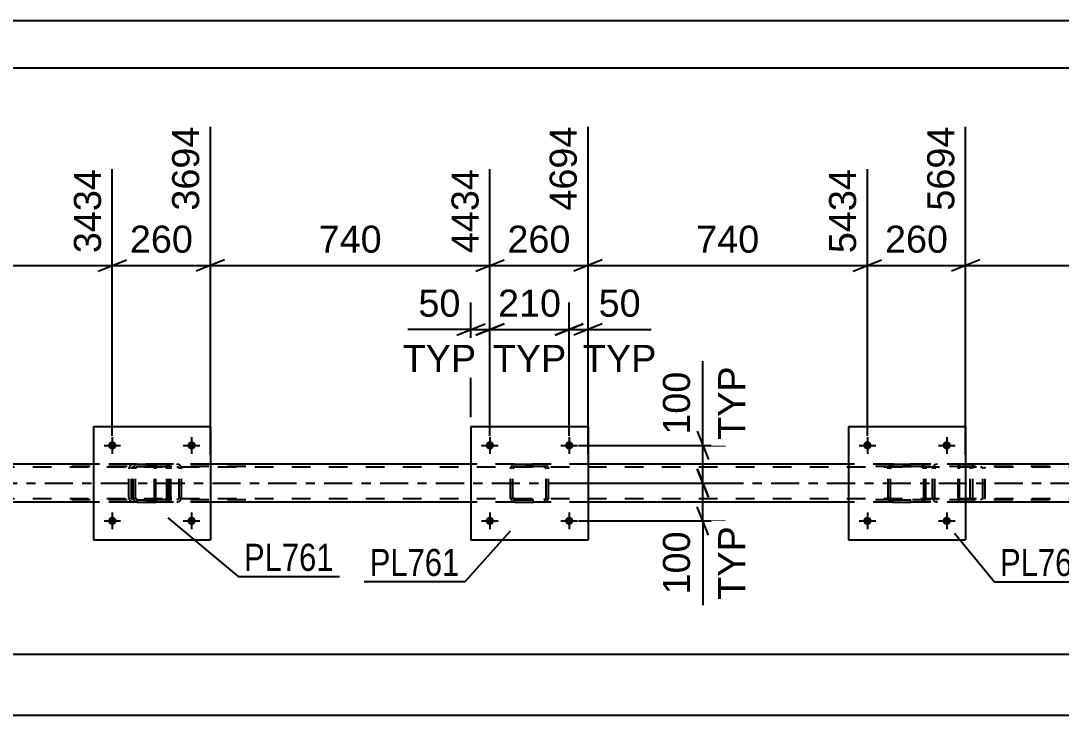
# Model space of a CAD drawing. Header units: millimetres. Extents: x 0 to 841, y 0 to 594.
# Drawn here: x 214.4 to 324.6, y 520.5 to 594 of the extents above; entities that cross this region are included whole.
import ezdxf

# ---------------------------------------------------------------- set-up
doc = ezdxf.new("R2010")
doc.units = ezdxf.units.MM
doc.linetypes.add('DXK_LINE_DOT2', pattern=[3.9198, 1.9599, -1.9599])
doc.linetypes.add('DXK_LINE_DOT3', pattern=[5.9187, 2.979, -0.9799, 0.9799, -0.9799])
doc.styles.add('Arial', font='ARIAL.TTF', dxfattribs={"height": 0.2})
doc.styles.add('Arial Narrow', font='ARIALN.TTF', dxfattribs={"height": 0.2})

# ---------------------------------------------------------------- blocks, each defined once
blk = doc.blocks.new('Unknown-317913800-1115')
at = {"color": 5, "linetype": 'Continuous'}
for p, q in [((841, 594), (0, 594)), ((836, 589), (5, 589))]:
    blk.add_line(p, q, dxfattribs=at)
blk = doc.blocks.new('Part-317913800-1880 - 1696')
at = {"color": 7, "linetype": 'DXK_LINE_DOT2'}
for p, q in [((762.52, 546.71), (86.76, 546.71)), ((234.52, 547.03), (222.12, 547.03)), ((274.52, 547.03), (262.12, 547.03)), ((314.52, 547.03), (302.12, 547.03)), ((762.52, 543.35), (86.76, 543.35)), ((234.52, 543.03), (222.12, 543.03)), ((274.52, 543.03), (262.12, 543.03)), ((314.52, 543.03), (302.12, 543.03))]:
    blk.add_line(p, q, dxfattribs=at)
at = {"color": 2, "linetype": 'Continuous'}
for p, q in [((222.12, 547.03), (194.52, 547.03)), ((262.12, 547.03), (234.52, 547.03)), ((302.12, 547.03), (274.52, 547.03)), ((342.12, 547.03), (314.52, 547.03)), ((222.12, 543.03), (194.52, 543.03)), ((262.12, 543.03), (234.52, 543.03)), ((302.12, 543.03), (274.52, 543.03)), ((342.12, 543.03), (314.52, 543.03))]:
    blk.add_line(p, q, dxfattribs=at)
at = {"color": 7, "linetype": 'DXK_LINE_DOT3'}
blk.add_line((86.76, 545.03), (762.52, 545.03), dxfattribs=at)
blk = doc.blocks.new('Part-317913800-1739 - 1696')
at = {"color": 7, "linetype": 'DXK_LINE_DOT2'}
for p, q in [((313.75, 546.74), (313.73, 546.55)), ((313.81, 546.89), (313.75, 546.74)), ((313.89, 547), (313.81, 546.89)), ((313.87, 546.64), (313.9, 546.72)), ((314, 547.03), (313.89, 547)), ((313.9, 546.72), (313.95, 546.77)), ((313.95, 546.77), (314, 546.79)), ((323.4, 547.03), (314, 547.03)), ((323.4, 546.79), (314, 546.79)), ((315.27, 547.03), (315.27, 546.79)), ((316.28, 547), (316.09, 547.03)), ((316.09, 546.79), (316.18, 546.77)), ((316.18, 546.77), (316.27, 546.72)), ((316.27, 546.72), (316.32, 546.64)), ((316.56, 546.71), (316.55, 546.74)), ((316.59, 546.55), (316.56, 546.71)), ((313.73, 543.51), (313.73, 546.55)), ((313.86, 546.55), (313.87, 546.64)), ((313.86, 543.51), (313.86, 546.55)), ((316.32, 546.64), (316.34, 546.55)), ((316.34, 543.51), (316.34, 546.55)), ((316.59, 543.51), (316.59, 546.55)), ((313.73, 543.51), (313.75, 543.33)), ((313.87, 543.42), (313.86, 543.51)), ((313.9, 543.34), (313.87, 543.42)), ((316.32, 543.42), (316.27, 543.34)), ((316.32, 543.42), (316.33, 543.45)), ((316.33, 543.45), (316.34, 543.51)), ((316.55, 543.33), (316.57, 543.43)), ((316.57, 543.43), (316.59, 543.51)), ((313.75, 543.33), (313.81, 543.17)), ((313.81, 543.17), (313.89, 543.07)), ((313.89, 543.07), (314, 543.03)), ((313.95, 543.29), (313.9, 543.34)), ((314, 543.27), (313.95, 543.29)), ((323.4, 543.27), (314, 543.27)), ((323.4, 543.03), (314, 543.03)), ((315.27, 543.03), (315.27, 543.27)), ((316.18, 543.29), (316.09, 543.27)), ((316.09, 543.03), (316.28, 543.07)), ((316.27, 543.34), (316.18, 543.29))]:
    blk.add_line(p, q, dxfattribs=at)
blk = doc.blocks.new('Part-317913800-1741 - 1696')
at = {"color": 7, "linetype": 'DXK_LINE_DOT2'}
for p, q in [((229.63, 547.03), (217.85, 547.03)), ((229.63, 546.79), (217.85, 546.79)), ((225.92, 546.74), (225.88, 546.55)), ((226.16, 546.64), (226.21, 546.72)), ((226.39, 547.03), (226.2, 547)), ((226.21, 546.72), (226.3, 546.77)), ((226.3, 546.77), (226.39, 546.79)), ((229.82, 547), (229.63, 547.03)), ((229.63, 546.79), (229.73, 546.77)), ((229.73, 546.77), (229.81, 546.72)), ((229.81, 546.72), (229.86, 546.64)), ((230.14, 546.55), (230.1, 546.74)), ((225.88, 543.51), (225.88, 546.55)), ((226.14, 546.55), (226.16, 546.64)), ((226.14, 543.51), (226.14, 546.55)), ((229.86, 546.64), (229.88, 546.55)), ((229.88, 543.51), (229.88, 546.55)), ((230.14, 543.51), (230.14, 546.55)), ((225.88, 543.51), (225.92, 543.33)), ((226.16, 543.42), (226.14, 543.51)), ((226.21, 543.34), (226.16, 543.42)), ((229.86, 543.42), (229.81, 543.34)), ((229.88, 543.51), (229.86, 543.42)), ((230.1, 543.33), (230.14, 543.51)), ((229.63, 543.27), (217.85, 543.27)), ((229.63, 543.03), (217.85, 543.03)), ((226.2, 543.07), (226.39, 543.03)), ((226.3, 543.29), (226.21, 543.34)), ((226.39, 543.27), (226.3, 543.29)), ((229.73, 543.29), (229.63, 543.27)), ((229.63, 543.03), (229.82, 543.07)), ((229.81, 543.34), (229.73, 543.29))]:
    blk.add_line(p, q, dxfattribs=at)
for centre, start, end in [((226.37, 546.53), 110.7583, 155.68), ((229.65, 546.53), 24.32, 69.2417), ((226.37, 543.53), 204.32, 249.2417), ((229.65, 543.53), 290.7583, 335.68)]:
    blk.add_arc(centre, 0.496, start, end, dxfattribs=at)
blk = doc.blocks.new('Part-317913800-1756 - 1696')
at = {"color": 7, "linetype": 'DXK_LINE_DOT2'}
for p, q in [((314.76, 547.03), (302.99, 547.03)), ((314.76, 546.79), (302.99, 546.79)), ((311.06, 546.74), (311.02, 546.55)), ((311.29, 546.64), (311.35, 546.72)), ((311.53, 547.03), (311.33, 547)), ((311.35, 546.72), (311.43, 546.77)), ((311.43, 546.77), (311.53, 546.79)), ((314.96, 547), (314.76, 547.03)), ((314.76, 546.79), (314.86, 546.77)), ((314.86, 546.77), (314.94, 546.72)), ((314.94, 546.72), (315, 546.64)), ((315.24, 546.71), (315.23, 546.74)), ((315.27, 546.55), (315.24, 546.71)), ((311.02, 543.51), (311.02, 546.55)), ((311.27, 546.55), (311.29, 546.64)), ((311.27, 543.51), (311.27, 546.55)), ((315, 546.64), (315.02, 546.55)), ((315.02, 543.51), (315.02, 546.55)), ((315.27, 543.51), (315.27, 546.55)), ((311.02, 543.51), (311.06, 543.33)), ((311.29, 543.42), (311.27, 543.51)), ((311.35, 543.34), (311.29, 543.42)), ((315, 543.42), (314.94, 543.34)), ((315, 543.45), (315.02, 543.51)), ((315, 543.42), (315, 543.45)), ((315.23, 543.33), (315.26, 543.43)), ((315.26, 543.43), (315.27, 543.51)), ((314.76, 543.27), (302.99, 543.27)), ((314.76, 543.03), (302.99, 543.03)), ((311.33, 543.07), (311.53, 543.03)), ((311.43, 543.29), (311.35, 543.34)), ((311.53, 543.27), (311.43, 543.29)), ((314.86, 543.29), (314.76, 543.27)), ((314.76, 543.03), (314.96, 543.07)), ((314.94, 543.34), (314.86, 543.29))]:
    blk.add_line(p, q, dxfattribs=at)
for centre, start, end in [((311.51, 546.53), 110.7583, 155.68), ((311.51, 543.53), 204.32, 249.2417)]:
    blk.add_arc(centre, 0.496, start, end, dxfattribs=at)
blk = doc.blocks.new('Part-317913800-1896 - 1696')
at = {"color": 7, "linetype": 'DXK_LINE_DOT2'}
for p, q in [((228.61, 546.74), (228.59, 546.55)), ((228.67, 546.89), (228.61, 546.74)), ((228.76, 547), (228.67, 546.89)), ((228.74, 546.64), (228.77, 546.72)), ((228.86, 547.03), (228.76, 547)), ((228.77, 546.72), (228.81, 546.77)), ((228.81, 546.77), (228.86, 546.79)), ((238.27, 547.03), (228.86, 547.03)), ((238.27, 546.79), (228.86, 546.79)), ((230.14, 546.79), (230.14, 547.03)), ((231.15, 547), (230.95, 547.03)), ((230.95, 546.79), (231.05, 546.77)), ((231.05, 546.77), (231.13, 546.72)), ((231.13, 546.72), (231.19, 546.64)), ((231.46, 546.55), (231.42, 546.74)), ((228.59, 543.51), (228.59, 546.55)), ((228.73, 546.55), (228.74, 546.64)), ((228.73, 543.51), (228.73, 546.55)), ((231.19, 546.64), (231.21, 546.55)), ((231.21, 543.51), (231.21, 546.55)), ((231.46, 543.51), (231.46, 546.55)), ((228.59, 543.51), (228.61, 543.33)), ((228.74, 543.42), (228.73, 543.51)), ((228.77, 543.34), (228.74, 543.42)), ((231.19, 543.42), (231.13, 543.34)), ((231.21, 543.51), (231.19, 543.42)), ((231.42, 543.33), (231.46, 543.51)), ((228.61, 543.33), (228.67, 543.17)), ((228.67, 543.17), (228.76, 543.07)), ((228.76, 543.07), (228.86, 543.03)), ((228.81, 543.29), (228.77, 543.34)), ((228.86, 543.27), (228.81, 543.29)), ((238.27, 543.27), (228.86, 543.27)), ((238.27, 543.03), (228.86, 543.03)), ((230.14, 543.03), (230.14, 543.27)), ((231.05, 543.29), (230.95, 543.27)), ((230.95, 543.03), (231.15, 543.07)), ((231.13, 543.34), (231.05, 543.29))]:
    blk.add_line(p, q, dxfattribs=at)
for centre, start, end in [((230.97, 546.54), 23.8494, 68.8059), ((230.97, 543.53), 291.1941, 336.1506)]:
    blk.add_arc(centre, 0.492, start, end, dxfattribs=at)
blk = doc.blocks.new('Bolt-317913800-1863 - 1696')
at = {"linetype": 'Continuous'}
for points in [[(304.56, 549.03, -1), (303.68, 549.03, -1)], [(312.96, 549.03, -1), (312.08, 549.03, -1)]]:
    blk.add_hatch(color=1, dxfattribs=at).paths.add_polyline_path(points)
at = {"color": 1, "linetype": 'Continuous'}
for p, q in [((303.24, 549.03), (305, 549.03)), ((304.12, 549.91), (304.12, 548.15)), ((311.64, 549.03), (313.4, 549.03)), ((312.52, 549.91), (312.52, 548.15))]:
    blk.add_line(p, q, dxfattribs=at)
blk = doc.blocks.new('Bolt-317913800-1864 - 1696')
at = {"linetype": 'Continuous'}
for points in [[(304.56, 541.03, -1), (303.68, 541.03, -1)], [(312.96, 541.03, -1), (312.08, 541.03, -1)]]:
    blk.add_hatch(color=1, dxfattribs=at).paths.add_polyline_path(points)
at = {"color": 1, "linetype": 'Continuous'}
for p, q in [((304.12, 541.91), (304.12, 540.15)), ((312.52, 541.91), (312.52, 540.15)), ((303.24, 541.03), (305, 541.03)), ((311.64, 541.03), (313.4, 541.03))]:
    blk.add_line(p, q, dxfattribs=at)
blk = doc.blocks.new('Bolt-317913800-1903 - 1696')
at = {"linetype": 'Continuous'}
for points in [[(224.56, 549.03, -1), (223.68, 549.03, -1)], [(232.96, 549.03, -1), (232.08, 549.03, -1)]]:
    blk.add_hatch(color=1, dxfattribs=at).paths.add_polyline_path(points)
at = {"color": 1, "linetype": 'Continuous'}
for p, q in [((223.24, 549.03), (225, 549.03)), ((224.12, 549.91), (224.12, 548.15)), ((231.64, 549.03), (233.4, 549.03)), ((232.52, 549.91), (232.52, 548.15))]:
    blk.add_line(p, q, dxfattribs=at)
blk = doc.blocks.new('Bolt-317913800-1960 - 1696')
at = {"linetype": 'Continuous'}
for points in [[(224.56, 541.03, -1), (223.68, 541.03, -1)], [(232.96, 541.03, -1), (232.08, 541.03, -1)]]:
    blk.add_hatch(color=1, dxfattribs=at).paths.add_polyline_path(points)
at = {"color": 1, "linetype": 'Continuous'}
for p, q in [((224.12, 541.91), (224.12, 540.15)), ((232.52, 541.91), (232.52, 540.15)), ((223.24, 541.03), (225, 541.03)), ((231.64, 541.03), (233.4, 541.03))]:
    blk.add_line(p, q, dxfattribs=at)
blk = doc.blocks.new('Bolt-317913800-1961 - 1696')
at = {"linetype": 'Continuous'}
for points in [[(264.56, 549.03, -1), (263.68, 549.03, -1)], [(272.96, 549.03, -1), (272.08, 549.03, -1)]]:
    blk.add_hatch(color=1, dxfattribs=at).paths.add_polyline_path(points)
at = {"color": 1, "linetype": 'Continuous'}
for p, q in [((263.24, 549.03), (265, 549.03)), ((264.12, 549.91), (264.12, 548.15)), ((271.64, 549.03), (273.4, 549.03)), ((272.52, 549.91), (272.52, 548.15))]:
    blk.add_line(p, q, dxfattribs=at)
blk = doc.blocks.new('Bolt-317913800-1962 - 1696')
at = {"linetype": 'Continuous'}
for points in [[(264.56, 541.03, -1), (263.68, 541.03, -1)], [(272.96, 541.03, -1), (272.08, 541.03, -1)]]:
    blk.add_hatch(color=1, dxfattribs=at).paths.add_polyline_path(points)
at = {"color": 1, "linetype": 'Continuous'}
for p, q in [((264.12, 541.91), (264.12, 540.15)), ((272.52, 541.91), (272.52, 540.15)), ((263.24, 541.03), (265, 541.03)), ((271.64, 541.03), (273.4, 541.03))]:
    blk.add_line(p, q, dxfattribs=at)
blk = doc.blocks.new('Part-317913800-1967 - 1696')
at = {"color": 2, "linetype": 'Continuous'}
for p, q in [((222.12, 551.03), (222.12, 539.03)), ((222.12, 551.03), (234.52, 551.03)), ((234.52, 551.03), (234.52, 539.03)), ((222.12, 539.03), (234.52, 539.03))]:
    blk.add_line(p, q, dxfattribs=at)
blk = doc.blocks.new('Part-317913800-1968 - 1696')
at = {"color": 7, "linetype": 'DXK_LINE_DOT2'}
for p, q in [((226.32, 546.55), (226.36, 546.74)), ((226.36, 546.74), (226.32, 546.55)), ((226.58, 546.64), (226.63, 546.72)), ((226.63, 546.72), (226.58, 546.64)), ((226.62, 547), (226.8, 547.03)), ((226.8, 547.03), (226.62, 547)), ((226.63, 546.72), (226.71, 546.77)), ((226.71, 546.77), (226.63, 546.72)), ((226.71, 546.77), (226.8, 546.79)), ((226.8, 546.79), (226.71, 546.77)), ((226.8, 547.03), (229.84, 547.03)), ((226.8, 547.03), (226.8, 547.03)), ((226.8, 547.03), (229.84, 547.03)), ((226.8, 546.79), (229.84, 546.79)), ((226.8, 546.79), (226.8, 546.79)), ((229.84, 546.79), (226.8, 546.79)), ((229.84, 547.03), (229.84, 547.03)), ((229.84, 547.03), (230.02, 547)), ((230.02, 547), (229.84, 547.03)), ((229.84, 546.79), (229.84, 546.79)), ((229.84, 546.79), (229.93, 546.77)), ((229.93, 546.77), (229.84, 546.79)), ((229.93, 546.77), (230.01, 546.72)), ((230.01, 546.72), (229.93, 546.77)), ((230.01, 546.72), (230.06, 546.64)), ((230.06, 546.64), (230.01, 546.72)), ((230.28, 546.74), (230.32, 546.55)), ((230.32, 546.55), (230.28, 546.74)), ((226.32, 543.51), (226.32, 546.55)), ((226.56, 546.55), (226.58, 546.64)), ((226.58, 546.64), (226.56, 546.55)), ((226.56, 543.51), (226.56, 546.55)), ((230.06, 546.64), (230.08, 546.55)), ((230.08, 546.55), (230.06, 546.64)), ((230.08, 543.51), (230.08, 546.55)), ((230.32, 543.51), (230.32, 546.55)), ((226.36, 543.33), (226.32, 543.51)), ((226.32, 543.51), (226.36, 543.33)), ((226.58, 543.42), (226.56, 543.51)), ((226.56, 543.51), (226.58, 543.42)), ((226.63, 543.34), (226.58, 543.42)), ((226.58, 543.42), (226.63, 543.34)), ((230.06, 543.42), (230.01, 543.34)), ((230.01, 543.34), (230.06, 543.42)), ((230.08, 543.51), (230.06, 543.42)), ((230.06, 543.42), (230.08, 543.51)), ((230.32, 543.51), (230.28, 543.33)), ((230.28, 543.33), (230.32, 543.51)), ((226.8, 543.03), (226.62, 543.07)), ((226.62, 543.07), (226.8, 543.03)), ((226.71, 543.29), (226.63, 543.34)), ((226.63, 543.34), (226.71, 543.29)), ((226.8, 543.27), (226.71, 543.29)), ((226.71, 543.29), (226.8, 543.27)), ((226.8, 543.27), (229.84, 543.27)), ((226.8, 543.27), (226.8, 543.27)), ((226.8, 543.27), (229.84, 543.27)), ((226.8, 543.03), (229.84, 543.03)), ((226.8, 543.03), (226.8, 543.03)), ((226.8, 543.03), (229.84, 543.03)), ((229.93, 543.29), (229.84, 543.27)), ((229.84, 543.27), (229.93, 543.29)), ((229.84, 543.27), (229.84, 543.27)), ((230.02, 543.07), (229.84, 543.03)), ((229.84, 543.03), (230.02, 543.07)), ((229.84, 543.03), (229.84, 543.03)), ((230.01, 543.34), (229.93, 543.29)), ((229.93, 543.29), (230.01, 543.34))]:
    blk.add_line(p, q, dxfattribs=at)
at = {"color": 7, "linetype": 'DXK_LINE_DOT3'}
blk.add_line((228.32, 545.03), (228.32, 545.03), dxfattribs=at)
at = {"color": 7, "linetype": 'DXK_LINE_DOT2'}
for centre, start, end in [((226.8, 546.55), 112.5, 157.5), ((226.8, 546.55), 112.5, 157.5), ((229.84, 546.55), 22.5, 67.5), ((229.84, 546.55), 22.5, 67.5), ((226.8, 543.51), 202.5, 247.5), ((226.8, 543.51), 202.5, 247.5), ((229.84, 543.51), 292.5, 337.5), ((229.84, 543.51), 292.5, 337.5)]:
    blk.add_arc(centre, 0.48, start, end, dxfattribs=at)
blk = doc.blocks.new('Part-317913800-1973 - 1696')
at = {"color": 2, "linetype": 'Continuous'}
for p, q in [((262.12, 551.03), (262.12, 539.03)), ((262.12, 551.03), (274.52, 551.03)), ((274.52, 551.03), (274.52, 539.03)), ((262.12, 539.03), (274.52, 539.03))]:
    blk.add_line(p, q, dxfattribs=at)
blk = doc.blocks.new('Part-317913800-1974 - 1696')
at = {"color": 7, "linetype": 'DXK_LINE_DOT2'}
for p, q in [((266.32, 546.55), (266.36, 546.74)), ((266.36, 546.74), (266.32, 546.55)), ((266.58, 546.64), (266.63, 546.72)), ((266.63, 546.72), (266.58, 546.64)), ((266.61, 547), (266.8, 547.03)), ((266.8, 547.03), (266.61, 547)), ((266.63, 546.72), (266.71, 546.77)), ((266.71, 546.77), (266.63, 546.72)), ((266.71, 546.77), (266.8, 546.79)), ((266.8, 546.79), (266.71, 546.77)), ((266.8, 547.03), (269.84, 547.03)), ((266.8, 547.03), (266.8, 547.03)), ((266.8, 547.03), (269.84, 547.03)), ((266.8, 546.79), (269.84, 546.79)), ((266.8, 546.79), (266.8, 546.79)), ((269.84, 546.79), (266.8, 546.79)), ((269.84, 547.03), (269.84, 547.03)), ((269.84, 547.03), (270.02, 547)), ((270.02, 547), (269.84, 547.03)), ((269.84, 546.79), (269.84, 546.79)), ((269.84, 546.79), (269.93, 546.77)), ((269.93, 546.77), (269.84, 546.79)), ((269.93, 546.77), (270.01, 546.72)), ((270.01, 546.72), (269.93, 546.77)), ((270.01, 546.72), (270.06, 546.64)), ((270.06, 546.64), (270.01, 546.72)), ((270.28, 546.74), (270.32, 546.55)), ((270.32, 546.55), (270.28, 546.74)), ((266.32, 543.51), (266.32, 546.55)), ((266.56, 546.55), (266.58, 546.64)), ((266.58, 546.64), (266.56, 546.55)), ((266.56, 543.51), (266.56, 546.55)), ((270.06, 546.64), (270.08, 546.55)), ((270.08, 546.55), (270.06, 546.64)), ((270.08, 543.51), (270.08, 546.55)), ((270.32, 543.51), (270.32, 546.55)), ((266.36, 543.33), (266.32, 543.51)), ((266.32, 543.51), (266.36, 543.33)), ((266.58, 543.42), (266.56, 543.51)), ((266.56, 543.51), (266.58, 543.42)), ((266.63, 543.34), (266.58, 543.42)), ((266.58, 543.42), (266.63, 543.34)), ((270.06, 543.42), (270.01, 543.34)), ((270.01, 543.34), (270.06, 543.42)), ((270.08, 543.51), (270.06, 543.42)), ((270.06, 543.42), (270.08, 543.51)), ((270.32, 543.51), (270.28, 543.33)), ((270.28, 543.33), (270.32, 543.51)), ((266.8, 543.03), (266.61, 543.07)), ((266.61, 543.07), (266.8, 543.03)), ((266.71, 543.29), (266.63, 543.34)), ((266.63, 543.34), (266.71, 543.29)), ((266.8, 543.27), (266.71, 543.29)), ((266.71, 543.29), (266.8, 543.27)), ((266.8, 543.27), (269.84, 543.27)), ((266.8, 543.27), (266.8, 543.27)), ((266.8, 543.27), (269.84, 543.27)), ((266.8, 543.03), (269.84, 543.03)), ((266.8, 543.03), (266.8, 543.03)), ((266.8, 543.03), (269.84, 543.03)), ((269.93, 543.29), (269.84, 543.27)), ((269.84, 543.27), (269.93, 543.29)), ((269.84, 543.27), (269.84, 543.27)), ((270.02, 543.07), (269.84, 543.03)), ((269.84, 543.03), (270.02, 543.07)), ((269.84, 543.03), (269.84, 543.03)), ((270.01, 543.34), (269.93, 543.29)), ((269.93, 543.29), (270.01, 543.34))]:
    blk.add_line(p, q, dxfattribs=at)
at = {"color": 7, "linetype": 'DXK_LINE_DOT3'}
blk.add_line((268.32, 545.03), (268.32, 545.03), dxfattribs=at)
at = {"color": 7, "linetype": 'DXK_LINE_DOT2'}
for centre, start, end in [((266.8, 546.55), 112.5, 157.5), ((266.8, 546.55), 112.5, 157.5), ((269.84, 546.55), 22.5, 67.5), ((269.84, 546.55), 22.5, 67.5), ((266.8, 543.51), 202.5, 247.5), ((266.8, 543.51), 202.5, 247.5), ((269.84, 543.51), 292.5, 337.5), ((269.84, 543.51), 292.5, 337.5)]:
    blk.add_arc(centre, 0.48, start, end, dxfattribs=at)
blk = doc.blocks.new('Part-317913800-1979 - 1696')
at = {"color": 2, "linetype": 'Continuous'}
for p, q in [((302.12, 551.03), (302.12, 539.03)), ((302.12, 551.03), (314.52, 551.03)), ((314.52, 551.03), (314.52, 539.03)), ((302.12, 539.03), (314.52, 539.03))]:
    blk.add_line(p, q, dxfattribs=at)
blk = doc.blocks.new('Part-317913800-1980 - 1696')
at = {"color": 7, "linetype": 'DXK_LINE_DOT2'}
for p, q in [((306.32, 546.55), (306.36, 546.74)), ((306.36, 546.74), (306.32, 546.55)), ((306.58, 546.64), (306.63, 546.72)), ((306.63, 546.72), (306.58, 546.64)), ((306.62, 547), (306.8, 547.03)), ((306.8, 547.03), (306.62, 547)), ((306.63, 546.72), (306.71, 546.77)), ((306.71, 546.77), (306.63, 546.72)), ((306.71, 546.77), (306.8, 546.79)), ((306.8, 546.79), (306.71, 546.77)), ((306.8, 547.03), (309.84, 547.03)), ((306.8, 547.03), (306.8, 547.03)), ((306.8, 547.03), (309.84, 547.03)), ((306.8, 546.79), (309.84, 546.79)), ((306.8, 546.79), (306.8, 546.79)), ((309.84, 546.79), (306.8, 546.79)), ((309.84, 547.03), (309.84, 547.03)), ((309.84, 547.03), (310.02, 547)), ((310.02, 547), (309.84, 547.03)), ((309.84, 546.79), (309.84, 546.79)), ((309.84, 546.79), (309.93, 546.77)), ((309.93, 546.77), (309.84, 546.79)), ((309.93, 546.77), (310.01, 546.72)), ((310.01, 546.72), (309.93, 546.77)), ((310.01, 546.72), (310.06, 546.64)), ((310.06, 546.64), (310.01, 546.72)), ((310.28, 546.74), (310.32, 546.55)), ((310.32, 546.55), (310.28, 546.74)), ((306.32, 543.51), (306.32, 546.55)), ((306.56, 546.55), (306.58, 546.64)), ((306.58, 546.64), (306.56, 546.55)), ((306.56, 543.51), (306.56, 546.55)), ((310.06, 546.64), (310.08, 546.55)), ((310.08, 546.55), (310.06, 546.64)), ((310.08, 543.51), (310.08, 546.55)), ((310.32, 543.51), (310.32, 546.55)), ((306.36, 543.33), (306.32, 543.51)), ((306.32, 543.51), (306.36, 543.33)), ((306.58, 543.42), (306.56, 543.51)), ((306.56, 543.51), (306.58, 543.42)), ((306.63, 543.34), (306.58, 543.42)), ((306.58, 543.42), (306.63, 543.34)), ((310.06, 543.42), (310.01, 543.34)), ((310.01, 543.34), (310.06, 543.42)), ((310.08, 543.51), (310.06, 543.42)), ((310.06, 543.42), (310.08, 543.51)), ((310.32, 543.51), (310.28, 543.33)), ((310.28, 543.33), (310.32, 543.51)), ((306.8, 543.03), (306.62, 543.07)), ((306.62, 543.07), (306.8, 543.03)), ((306.71, 543.29), (306.63, 543.34)), ((306.63, 543.34), (306.71, 543.29)), ((306.8, 543.27), (306.71, 543.29)), ((306.71, 543.29), (306.8, 543.27)), ((306.8, 543.27), (309.84, 543.27)), ((306.8, 543.27), (306.8, 543.27)), ((306.8, 543.27), (309.84, 543.27)), ((306.8, 543.03), (309.84, 543.03)), ((306.8, 543.03), (306.8, 543.03)), ((306.8, 543.03), (309.84, 543.03)), ((309.93, 543.29), (309.84, 543.27)), ((309.84, 543.27), (309.93, 543.29)), ((309.84, 543.27), (309.84, 543.27)), ((310.02, 543.07), (309.84, 543.03)), ((309.84, 543.03), (310.02, 543.07)), ((309.84, 543.03), (309.84, 543.03)), ((310.01, 543.34), (309.93, 543.29)), ((309.93, 543.29), (310.01, 543.34))]:
    blk.add_line(p, q, dxfattribs=at)
at = {"color": 7, "linetype": 'DXK_LINE_DOT3'}
blk.add_line((308.32, 545.03), (308.32, 545.03), dxfattribs=at)
at = {"color": 7, "linetype": 'DXK_LINE_DOT2'}
for centre, start, end in [((306.8, 546.55), 112.5, 157.5), ((306.8, 546.55), 112.5, 157.5), ((309.84, 546.55), 22.5, 67.5), ((309.84, 546.55), 22.5, 67.5), ((306.8, 543.51), 202.5, 247.5), ((306.8, 543.51), 202.5, 247.5), ((309.84, 543.51), 292.5, 337.5), ((309.84, 543.51), 292.5, 337.5)]:
    blk.add_arc(centre, 0.48, start, end, dxfattribs=at)
blk = doc.blocks.new('StraightDimension-317913800-15377 - 1696')
at = {"color": 7, "linetype": 'Continuous'}
for p, q in [((234.52, 548.03), (234.52, 582.78)), ((264.12, 550.03), (264.12, 578.28)), ((236.02, 568.69), (233.02, 567.49)), ((234.52, 568.09), (264.12, 568.09)), ((262.62, 567.49), (265.62, 568.69))]:
    blk.add_line(p, q, dxfattribs=at)
at = {"color": 0}
blk.add_wipeout([(253.25, 568.84), (253.25, 573.04), (245.38, 573.04), (245.38, 568.84)], dxfattribs=at)
at = {"color": 3, "style": 'Arial'}
blk.add_text('740', height=2.865, dxfattribs=at).set_placement((245.98, 569.44))
at = {"color": 0, "linetype": 'Continuous'}
blk.add_wipeout([(263.52, 578.88), (259.32, 578.88), (259.32, 568.79), (263.52, 568.79)], dxfattribs=at)
at = {"color": 3, "linetype": 'Continuous', "style": 'Arial'}
blk.add_text('4434', height=2.865, rotation=90.0002, dxfattribs=at).set_placement((262.92, 569.39))
blk = doc.blocks.new('StraightDimension-317913800-14455 - 1696')
at = {"color": 7, "linetype": 'Continuous'}
blk.add_line((86.76, 526.91), (796.37, 526.91), dxfattribs=at)
blk = doc.blocks.new('StraightDimension-317913800-2128 - 1696')
at = {"color": 7, "linetype": 'Continuous'}
for p, q in [((286.67, 549.03), (286.67, 557.95)), ((286.67, 549.03), (286.67, 557.95)), ((286.07, 550.53), (287.27, 547.53)), ((273.52, 549.03), (289.07, 549.03)), ((286.67, 545.03), (286.67, 549.03)), ((287.27, 543.53), (286.07, 546.53)), ((273.08, 545.03), (289.07, 545.03))]:
    blk.add_line(p, q, dxfattribs=at)
at = {"color": 0, "linetype": 'Continuous'}
blk.add_wipeout([(291.77, 557.98), (287.57, 557.98), (287.57, 549.01), (291.77, 549.01)], dxfattribs=at)
at = {"color": 0}
blk.add_wipeout([(285.92, 557.43), (281.72, 557.43), (281.72, 549.56), (285.92, 549.56)], dxfattribs=at)
at = {"color": 3, "style": 'Arial'}
blk.add_text('100', height=2.865, rotation=90.0002, dxfattribs=at).set_placement((285.32, 550.16))
at = {"color": 3, "linetype": 'Continuous', "style": 'Arial'}
blk.add_text('TYP', height=2.865, rotation=90.0002, dxfattribs=at).set_placement((291.17, 549.61))
blk = doc.blocks.new('StraightDimension-317913800-15378 - 1696')
at = {"color": 7, "linetype": 'Continuous'}
for p, q in [((234.52, 548.03), (234.52, 582.78)), ((224.12, 550.03), (224.12, 578.28)), ((222.62, 567.49), (225.62, 568.69)), ((224.12, 568.09), (234.52, 568.09)), ((236.02, 568.69), (233.02, 567.49))]:
    blk.add_line(p, q, dxfattribs=at)
at = {"color": 0}
blk.add_wipeout([(233.26, 568.84), (233.26, 573.04), (225.38, 573.04), (225.38, 568.84)], dxfattribs=at)
at = {"color": 3, "style": 'Arial'}
blk.add_text('260', height=2.865, dxfattribs=at).set_placement((225.98, 569.44))
at = {"color": 0, "linetype": 'Continuous'}
blk.add_wipeout([(233.92, 583.38), (229.72, 583.38), (229.72, 573.29), (233.92, 573.29)], dxfattribs=at)
at = {"color": 3, "linetype": 'Continuous', "style": 'Arial'}
blk.add_text('3694', height=2.865, rotation=90.0002, dxfattribs=at).set_placement((233.32, 573.89))
blk = doc.blocks.new('StraightDimension-317913800-2071 - 1696')
at = {"color": 7, "linetype": 'Continuous'}
for p, q in [((264.12, 550.03), (264.12, 564.16)), ((272.52, 550.03), (272.52, 564.16)), ((262.62, 560.71), (265.62, 561.91)), ((264.12, 561.31), (272.52, 561.31)), ((274.02, 561.91), (271.02, 560.71))]:
    blk.add_line(p, q, dxfattribs=at)
at = {"color": 0}
blk.add_wipeout([(272.25, 562.06), (272.25, 566.26), (264.38, 566.26), (264.38, 562.06)], dxfattribs=at)
at = {"color": 0, "linetype": 'Continuous'}
blk.add_wipeout([(272.81, 556.21), (272.81, 560.41), (263.83, 560.41), (263.83, 556.21)], dxfattribs=at)
at = {"color": 3, "style": 'Arial'}
blk.add_text('210', height=2.865, dxfattribs=at).set_placement((264.98, 562.66))
at = {"color": 3, "linetype": 'Continuous', "style": 'Arial'}
blk.add_text('TYP', height=2.865, dxfattribs=at).set_placement((264.43, 556.81))
blk = doc.blocks.new('StraightDimension-317913800-15375 - 1696')
at = {"color": 7, "linetype": 'Continuous'}
for p, q in [((274.52, 548.03), (274.52, 582.78)), ((304.12, 550.03), (304.12, 578.28)), ((276.02, 568.69), (273.02, 567.49)), ((274.52, 568.09), (304.12, 568.09)), ((302.62, 567.49), (305.62, 568.69))]:
    blk.add_line(p, q, dxfattribs=at)
at = {"color": 0}
blk.add_wipeout([(293.25, 568.84), (293.25, 573.04), (285.38, 573.04), (285.38, 568.84)], dxfattribs=at)
at = {"color": 3, "style": 'Arial'}
blk.add_text('740', height=2.865, dxfattribs=at).set_placement((285.98, 569.44))
at = {"color": 0, "linetype": 'Continuous'}
blk.add_wipeout([(303.52, 578.88), (299.32, 578.88), (299.32, 568.79), (303.52, 568.79)], dxfattribs=at)
at = {"color": 3, "linetype": 'Continuous', "style": 'Arial'}
blk.add_text('5434', height=2.865, rotation=90.0002, dxfattribs=at).set_placement((302.92, 569.39))
blk = doc.blocks.new('StraightDimension-317913800-2045 - 1696')
at = {"color": 7, "linetype": 'Continuous'}
for p, q in [((262.12, 552.03), (262.12, 564.16)), ((264.12, 550.03), (264.12, 564.16)), ((262.12, 561.31), (255.42, 561.31)), ((262.12, 561.31), (255.42, 561.31)), ((260.62, 560.71), (263.62, 561.91)), ((262.12, 561.31), (264.12, 561.31)), ((265.62, 561.91), (262.62, 560.71))]:
    blk.add_line(p, q, dxfattribs=at)
at = {"color": 0}
blk.add_wipeout([(261.59, 562.06), (261.59, 566.26), (255.95, 566.26), (255.95, 562.06)], dxfattribs=at)
at = {"color": 0, "linetype": 'Continuous'}
blk.add_wipeout([(263.26, 556.21), (263.26, 560.41), (254.28, 560.41), (254.28, 556.21)], dxfattribs=at)
at = {"color": 3, "style": 'Arial'}
blk.add_text('50', height=2.865, dxfattribs=at).set_placement((256.55, 562.66))
at = {"color": 3, "linetype": 'Continuous', "style": 'Arial'}
blk.add_text('TYP', height=2.865, dxfattribs=at).set_placement((254.88, 556.81))
blk = doc.blocks.new('StraightDimension-317913800-2034 - 1696')
at = {"color": 7, "linetype": 'Continuous'}
blk.add_line((86.12, 520.45), (797.01, 520.45), dxfattribs=at)
blk = doc.blocks.new('StraightDimension-317913800-2058 - 1696')
at = {"color": 7, "linetype": 'Continuous'}
for p, q in [((272.52, 550.03), (272.52, 564.16)), ((274.52, 552.03), (274.52, 564.16)), ((271.02, 560.71), (274.02, 561.91)), ((272.52, 561.31), (274.52, 561.31)), ((276.02, 561.91), (273.02, 560.71)), ((274.52, 561.31), (281.22, 561.31)), ((274.52, 561.31), (281.22, 561.31))]:
    blk.add_line(p, q, dxfattribs=at)
at = {"color": 0}
blk.add_wipeout([(280.69, 562.06), (280.69, 566.26), (275.04, 566.26), (275.04, 562.06)], dxfattribs=at)
at = {"color": 0, "linetype": 'Continuous'}
blk.add_wipeout([(282.35, 556.21), (282.35, 560.41), (273.38, 560.41), (273.38, 556.21)], dxfattribs=at)
at = {"color": 3, "style": 'Arial'}
blk.add_text('50', height=2.865, dxfattribs=at).set_placement((275.64, 562.66))
at = {"color": 3, "linetype": 'Continuous', "style": 'Arial'}
blk.add_text('TYP', height=2.865, dxfattribs=at).set_placement((273.98, 556.81))
blk = doc.blocks.new('StraightDimension-317913800-2105 - 1696')
at = {"color": 7, "linetype": 'Continuous'}
for p, q in [((286.07, 546.53), (287.27, 543.53)), ((273.08, 545.03), (289.07, 545.03)), ((286.67, 541.03), (286.67, 545.03)), ((287.27, 539.53), (286.07, 542.53)), ((273.52, 541.03), (289.07, 541.03)), ((286.67, 541.03), (286.67, 532.11)), ((286.67, 541.03), (286.67, 532.11))]:
    blk.add_line(p, q, dxfattribs=at)
at = {"color": 0}
blk.add_wipeout([(285.92, 540.51), (281.72, 540.51), (281.72, 532.64), (285.92, 532.64)], dxfattribs=at)
at = {"color": 0, "linetype": 'Continuous'}
blk.add_wipeout([(291.77, 541.06), (287.57, 541.06), (287.57, 532.08), (291.77, 532.08)], dxfattribs=at)
at = {"color": 3, "linetype": 'Continuous', "style": 'Arial'}
blk.add_text('TYP', height=2.865, rotation=90.0002, dxfattribs=at).set_placement((291.17, 532.68))
at = {"color": 3, "style": 'Arial'}
blk.add_text('100', height=2.865, rotation=90.0002, dxfattribs=at).set_placement((285.32, 533.24))
blk = doc.blocks.new('StraightDimension-317913800-15373 - 1696')
at = {"color": 7, "linetype": 'Continuous'}
for p, q in [((314.52, 548.03), (314.52, 582.78)), ((344.12, 550.03), (344.12, 578.28)), ((316.02, 568.69), (313.02, 567.49)), ((314.52, 568.09), (344.12, 568.09)), ((342.62, 567.49), (345.62, 568.69))]:
    blk.add_line(p, q, dxfattribs=at)
at = {"color": 0}
blk.add_wipeout([(333.25, 568.84), (333.25, 573.04), (325.38, 573.04), (325.38, 568.84)], dxfattribs=at)
at = {"color": 3, "style": 'Arial'}
blk.add_text('740', height=2.865, dxfattribs=at).set_placement((325.98, 569.44))
at = {"color": 0, "linetype": 'Continuous'}
blk.add_wipeout([(343.52, 578.88), (339.32, 578.88), (339.32, 568.79), (343.52, 568.79)], dxfattribs=at)
at = {"color": 3, "linetype": 'Continuous', "style": 'Arial'}
blk.add_text('6434', height=2.865, rotation=90.0002, dxfattribs=at).set_placement((342.92, 569.39))
blk = doc.blocks.new('StraightDimension-317913800-15374 - 1696')
at = {"color": 7, "linetype": 'Continuous'}
for p, q in [((314.52, 548.03), (314.52, 582.78)), ((304.12, 550.03), (304.12, 578.28)), ((302.62, 567.49), (305.62, 568.69)), ((304.12, 568.09), (314.52, 568.09)), ((316.02, 568.69), (313.02, 567.49))]:
    blk.add_line(p, q, dxfattribs=at)
at = {"color": 0}
blk.add_wipeout([(313.26, 568.84), (313.26, 573.04), (305.38, 573.04), (305.38, 568.84)], dxfattribs=at)
at = {"color": 3, "style": 'Arial'}
blk.add_text('260', height=2.865, dxfattribs=at).set_placement((305.98, 569.44))
at = {"color": 0, "linetype": 'Continuous'}
blk.add_wipeout([(313.92, 583.38), (309.72, 583.38), (309.72, 573.29), (313.92, 573.29)], dxfattribs=at)
at = {"color": 3, "linetype": 'Continuous', "style": 'Arial'}
blk.add_text('5694', height=2.865, rotation=90.0002, dxfattribs=at).set_placement((313.32, 573.89))
blk = doc.blocks.new('StraightDimension-317913800-15376 - 1696')
at = {"color": 7, "linetype": 'Continuous'}
for p, q in [((274.52, 548.03), (274.52, 582.78)), ((264.12, 550.03), (264.12, 578.28)), ((262.62, 567.49), (265.62, 568.69)), ((264.12, 568.09), (274.52, 568.09)), ((276.02, 568.69), (273.02, 567.49))]:
    blk.add_line(p, q, dxfattribs=at)
at = {"color": 0}
blk.add_wipeout([(273.25, 568.84), (273.25, 573.04), (265.38, 573.04), (265.38, 568.84)], dxfattribs=at)
at = {"color": 3, "style": 'Arial'}
blk.add_text('260', height=2.865, dxfattribs=at).set_placement((265.98, 569.44))
at = {"color": 0, "linetype": 'Continuous'}
blk.add_wipeout([(273.92, 583.38), (269.72, 583.38), (269.72, 573.29), (273.92, 573.29)], dxfattribs=at)
at = {"color": 3, "linetype": 'Continuous', "style": 'Arial'}
blk.add_text('4694', height=2.865, rotation=90.0002, dxfattribs=at).set_placement((273.32, 573.89))
blk = doc.blocks.new('StraightDimension-317913800-15379 - 1696')
at = {"color": 7, "linetype": 'Continuous'}
for p, q in [((194.52, 548.03), (194.52, 582.78)), ((224.12, 550.03), (224.12, 578.28)), ((196.02, 568.69), (193.02, 567.49)), ((194.52, 568.09), (224.12, 568.09)), ((222.62, 567.49), (225.62, 568.69))]:
    blk.add_line(p, q, dxfattribs=at)
at = {"color": 0}
blk.add_wipeout([(213.25, 568.84), (213.25, 573.04), (205.38, 573.04), (205.38, 568.84)], dxfattribs=at)
at = {"color": 3, "style": 'Arial'}
blk.add_text('740', height=2.865, dxfattribs=at).set_placement((205.98, 569.44))
at = {"color": 0, "linetype": 'Continuous'}
blk.add_wipeout([(223.52, 578.88), (219.32, 578.88), (219.32, 568.79), (223.52, 568.79)], dxfattribs=at)
at = {"color": 3, "linetype": 'Continuous', "style": 'Arial'}
blk.add_text('3434', height=2.865, rotation=90.0002, dxfattribs=at).set_placement((222.92, 569.39))
blk = doc.blocks.new('Mark-317913800-1963 - 1696')
at = {"color": 30, "linetype": 'Continuous'}
for p, q in [((230.01, 541.34), (237.47, 535.14)), ((237.47, 535.14), (248.18, 535.14))]:
    blk.add_line(p, q, dxfattribs=at)
at = {"color": 0}
blk.add_wipeout([(247.58, 535.74), (247.58, 538.74), (238.07, 538.74), (238.07, 535.74)], dxfattribs=at)
blk.add_wipeout([(247.58, 535.74), (247.58, 538.74), (238.07, 538.74), (238.07, 535.74)], dxfattribs=at)
at = {"color": 3, "style": 'Arial Narrow'}
blk.add_text('PL761', height=2.863, dxfattribs=at).set_placement((238.07, 535.74))
blk = doc.blocks.new('Mark-317913800-1969 - 1696')
at = {"color": 30, "linetype": 'Continuous'}
for p in [(266.28, 539.96), (250.79, 534.6)]:
    blk.add_line(p, (261.49, 534.6), dxfattribs=at)
at = {"color": 0}
blk.add_wipeout([(260.89, 535.2), (260.89, 538.2), (251.39, 538.2), (251.39, 535.2)], dxfattribs=at)
blk.add_wipeout([(260.89, 535.2), (260.89, 538.2), (251.39, 538.2), (251.39, 535.2)], dxfattribs=at)
at = {"color": 3, "style": 'Arial Narrow'}
blk.add_text('PL761', height=2.863, dxfattribs=at).set_placement((251.39, 535.2))
blk = doc.blocks.new('Mark-317913800-1975 - 1696')
at = {"color": 30, "linetype": 'Continuous'}
for p, q in [((313.36, 539.73), (317.57, 534.59)), ((317.57, 534.59), (328.27, 534.59))]:
    blk.add_line(p, q, dxfattribs=at)
at = {"color": 0}
blk.add_wipeout([(327.67, 535.19), (327.67, 538.19), (318.17, 538.19), (318.17, 535.19)], dxfattribs=at)
blk.add_wipeout([(327.67, 535.19), (327.67, 538.19), (318.17, 538.19), (318.17, 535.19)], dxfattribs=at)
at = {"color": 3, "style": 'Arial Narrow'}
blk.add_text('PL761', height=2.863, dxfattribs=at).set_placement((318.17, 535.19))

msp = doc.modelspace()

# ---------------------------------------------------------------- block references
for name in ['Unknown-317913800-1115', 'Part-317913800-1967 - 1696', 'Part-317913800-1973 - 1696', 'Part-317913800-1979 - 1696', 'Bolt-317913800-1903 - 1696', 'Bolt-317913800-1961 - 1696', 'Bolt-317913800-1863 - 1696', 'Part-317913800-1880 - 1696', 'Part-317913800-1741 - 1696', 'Part-317913800-1968 - 1696', 'Part-317913800-1896 - 1696', 'Part-317913800-1974 - 1696', 'Part-317913800-1756 - 1696', 'Part-317913800-1980 - 1696', 'Part-317913800-1739 - 1696', 'Bolt-317913800-1960 - 1696', 'Bolt-317913800-1962 - 1696', 'Bolt-317913800-1864 - 1696']:
    msp.add_blockref(name, (0, 0))

# ---------------------------------------------------------------- next in the draw order: block references
msp.add_blockref('StraightDimension-317913800-15377 - 1696', (0, 0))

# ---------------------------------------------------------------- next in the draw order: block references
msp.add_blockref('StraightDimension-317913800-14455 - 1696', (0, 0))

# ---------------------------------------------------------------- next in the draw order: block references
for name in ['StraightDimension-317913800-15378 - 1696', 'StraightDimension-317913800-15373 - 1696', 'StraightDimension-317913800-2128 - 1696', 'StraightDimension-317913800-2034 - 1696']:
    msp.add_blockref(name, (0, 0))

# ---------------------------------------------------------------- next in the draw order: block references
for name in ['StraightDimension-317913800-15379 - 1696', 'StraightDimension-317913800-2071 - 1696', 'StraightDimension-317913800-2105 - 1696', 'Mark-317913800-1963 - 1696', 'Mark-317913800-1969 - 1696', 'Mark-317913800-1975 - 1696']:
    msp.add_blockref(name, (0, 0))

# ---------------------------------------------------------------- next in the draw order: block references
for name in ['StraightDimension-317913800-15375 - 1696', 'StraightDimension-317913800-2045 - 1696']:
    msp.add_blockref(name, (0, 0))

# ---------------------------------------------------------------- next in the draw order: block references
for name in ['StraightDimension-317913800-15374 - 1696', 'StraightDimension-317913800-2058 - 1696']:
    msp.add_blockref(name, (0, 0))

# ---------------------------------------------------------------- next in the draw order: block references
msp.add_blockref('StraightDimension-317913800-15376 - 1696', (0, 0))

doc.saveas('drawing.dxf')
